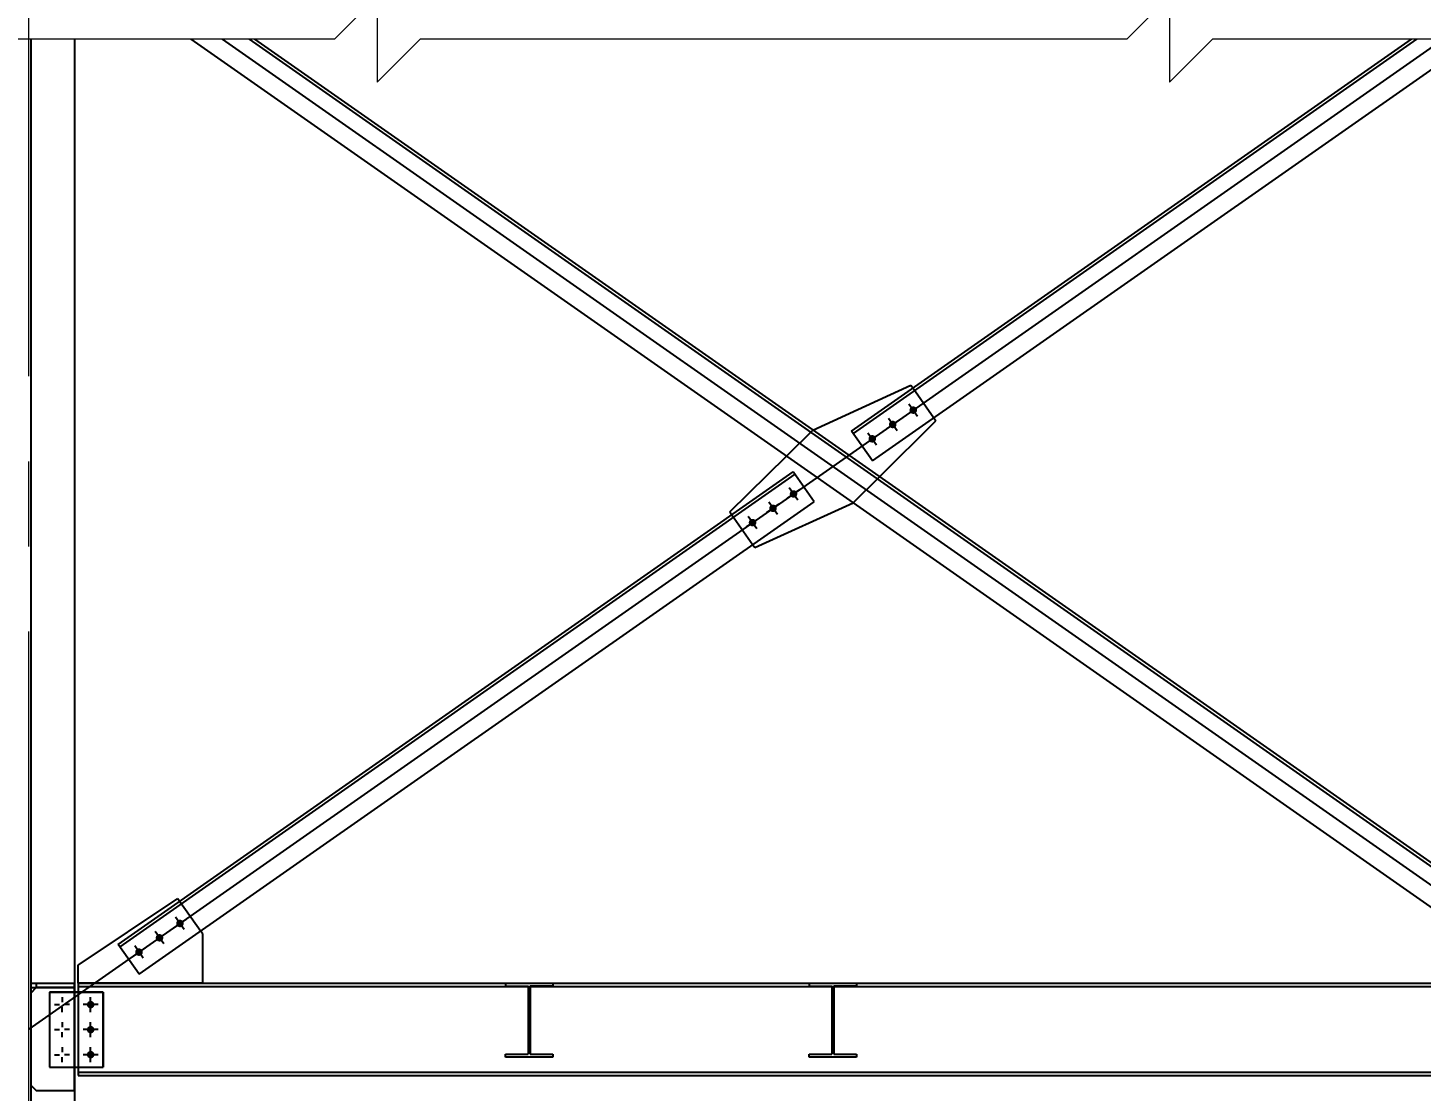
# Model space of a CAD drawing. Header units: metres. Extents: x 0 to 63075, y 0 to 44550.
# Drawn here: x 37827 to 41725, y 17233 to 20208 of the extents above; entities that cross this region are included whole.
import ezdxf

# ---------------------------------------------------------------- set-up
doc = ezdxf.new("R2010")
doc.units = ezdxf.units.M
doc.header["$LTSCALE"] = 75
doc.linetypes.add('CENTER2', pattern=[28.575, 19.05, -3.175, 3.175, -3.175])
for name, color, linetype in [('SC1', 7, 'CENTER2'), ('SDM', 7, 'Continuous'), ('SL1', 8, 'Continuous')]:
    doc.layers.add(name, color=color, linetype=linetype)
doc.styles.add('ROMANS', font='ROMANS.SHX')
doc.dimstyles.new('75___1-75', dxfattribs={"dimscale": 75, "dimtxt": 2.5, "dimasz": 2, "dimexe": 1.5, "dimexo": 1, "dimgap": 0.5, "dimtad": 1, "dimdec": 0, "dimzin": 12, "dimtxsty": 'ROMANS', "dimcen": 0, "dimclrd": 256, "dimclre": 256, "dimclrt": 3, "dimazin": 3, "dimtfac": 1, "dimtdec": 0, "dimtmove": 0, "dimatfit": 0, "dimfxl": 1, "dimlwd": -1, "dimlwe": -1, "dimarcsym": 0})

# ---------------------------------------------------------------- blocks, each defined once
blk = doc.blocks.new('A$C58c38efc')
at = {"layer": 'SL1'}
for points in [[(3928, 8366.4), (3927.3, 8365.7), (3926.6, 8364.9), (3926, 8364), (3925.5, 8363.1), (3925.1, 8362.2), (3924.8, 8361.2), (3924.5, 8360.2), (3924.4, 8359.2), (3924.4, 8358.2), (3924.5, 8357.1), (3924.6, 8356.1), (3924.9, 8355.1), (3925.3, 8354.2), (3925.7, 8353.2), (3926.3, 8352.4), (3926.9, 8351.6), (3927.6, 8350.8), (3928.4, 8350.1), (3929.2, 8349.5), (3930.1, 8349), (3931.1, 8348.6), (3932, 8348.3), (3933.1, 8348.1), (3934.1, 8347.9), (3935.1, 8347.9), (3936.1, 8348), (3937.1, 8348.1), (3938.1, 8348.4), (3939.1, 8348.8), (3940, 8349.2), (3940.9, 8349.8), (3941.7, 8350.4), (3942.5, 8351.1), (3943.1, 8351.9), (3943.7, 8352.8), (3944.2, 8353.6), (3944.7, 8354.6), (3945, 8355.6), (3945.2, 8356.6), (3945.3, 8357.6), (3945.4, 8358.6), (3945.3, 8359.7), (3945.1, 8360.7), (3944.9, 8361.7), (3944.5, 8362.6), (3944, 8363.5), (3943.5, 8364.4), (3942.8, 8365.2), (3942.1, 8366), (3941.4, 8366.7), (3940.5, 8367.3), (3939.6, 8367.8), (3938.7, 8368.2), (3937.7, 8368.5), (3936.7, 8368.7), (3935.7, 8368.9), (3934.6, 8368.9), (3933.6, 8368.8), (3932.6, 8368.6), (3931.6, 8368.4), (3930.6, 8368), (3929.7, 8367.5), (3928.9, 8367)], [(3870.7, 8326.2), (3869.9, 8325.5), (3869.3, 8324.7), (3868.7, 8323.9), (3868.2, 8323), (3867.7, 8322.1), (3867.4, 8321.1), (3867.2, 8320.1), (3867.1, 8319.1), (3867, 8318), (3867.1, 8317), (3867.3, 8316), (3867.5, 8315), (3867.9, 8314), (3868.4, 8313.1), (3868.9, 8312.2), (3869.6, 8311.4), (3870.3, 8310.7), (3871, 8310), (3871.9, 8309.4), (3872.8, 8308.9), (3873.7, 8308.5), (3874.7, 8308.1), (3875.7, 8307.9), (3876.7, 8307.8), (3877.8, 8307.8), (3878.8, 8307.8), (3879.8, 8308), (3880.8, 8308.3), (3881.8, 8308.6), (3882.7, 8309.1), (3883.6, 8309.7), (3884.4, 8310.3), (3885.1, 8311), (3885.8, 8311.8), (3886.4, 8312.6), (3886.9, 8313.5), (3887.3, 8314.4), (3887.6, 8315.4), (3887.9, 8316.4), (3888, 8317.5), (3888, 8318.5), (3888, 8319.5), (3887.8, 8320.5), (3887.5, 8321.5), (3887.1, 8322.5), (3886.7, 8323.4), (3886.1, 8324.3), (3885.5, 8325.1), (3884.8, 8325.8), (3884, 8326.5), (3883.2, 8327.1), (3882.3, 8327.6), (3881.3, 8328), (3880.4, 8328.4), (3879.4, 8328.6), (3878.3, 8328.7), (3877.3, 8328.8), (3876.3, 8328.7), (3875.3, 8328.5), (3874.3, 8328.2), (3873.3, 8327.9), (3872.4, 8327.4), (3871.5, 8326.9)], [(3813.3, 8286.1), (3812.6, 8285.4), (3811.9, 8284.6), (3811.3, 8283.8), (3810.8, 8282.9), (3810.4, 8281.9), (3810.1, 8280.9), (3809.8, 8279.9), (3809.7, 8278.9), (3809.7, 8277.9), (3809.8, 8276.9), (3809.9, 8275.8), (3810.2, 8274.8), (3810.6, 8273.9), (3811, 8273), (3811.6, 8272.1), (3812.2, 8271.3), (3812.9, 8270.5), (3813.7, 8269.9), (3814.5, 8269.3), (3815.4, 8268.7), (3816.4, 8268.3), (3817.4, 8268), (3818.4, 8267.8), (3819.4, 8267.6), (3820.4, 8267.6), (3821.4, 8267.7), (3822.5, 8267.9), (3823.4, 8268.1), (3824.4, 8268.5), (3825.3, 8269), (3826.2, 8269.5), (3827, 8270.1), (3827.8, 8270.8), (3828.4, 8271.6), (3829, 8272.5), (3829.5, 8273.4), (3830, 8274.3), (3830.3, 8275.3), (3830.5, 8276.3), (3830.7, 8277.3), (3830.7, 8278.3), (3830.6, 8279.4), (3830.4, 8280.4), (3830.2, 8281.4), (3829.8, 8282.3), (3829.3, 8283.3), (3828.8, 8284.1), (3828.2, 8284.9), (3827.4, 8285.7), (3826.7, 8286.4), (3825.8, 8287), (3824.9, 8287.5), (3824, 8287.9), (3823, 8288.2), (3822, 8288.5), (3821, 8288.6), (3820, 8288.6), (3818.9, 8288.5), (3817.9, 8288.4), (3816.9, 8288.1), (3816, 8287.7), (3815, 8287.3), (3814.2, 8286.7)], [(3606.7, 8115.9), (3607.5, 8116.6), (3608.1, 8117.4), (3608.7, 8118.2), (3609.2, 8119.1), (3609.7, 8120.1), (3610, 8121.1), (3610.2, 8122.1), (3610.3, 8123.1), (3610.4, 8124.1), (3610.3, 8125.1), (3610.1, 8126.2), (3609.8, 8127.2), (3609.5, 8128.1), (3609, 8129), (3608.5, 8129.9), (3607.8, 8130.7), (3607.1, 8131.5), (3606.4, 8132.1), (3605.5, 8132.7), (3604.6, 8133.3), (3603.7, 8133.7), (3602.7, 8134), (3601.7, 8134.2), (3600.7, 8134.4), (3599.6, 8134.4), (3598.6, 8134.3), (3597.6, 8134.1), (3596.6, 8133.9), (3595.6, 8133.5), (3594.7, 8133), (3593.8, 8132.5), (3593, 8131.9), (3592.3, 8131.2), (3591.6, 8130.4), (3591, 8129.5), (3590.5, 8128.6), (3590.1, 8127.7), (3589.8, 8126.7), (3589.5, 8125.7), (3589.4, 8124.7), (3589.4, 8123.7), (3589.4, 8122.6), (3589.6, 8121.6), (3589.9, 8120.6), (3590.3, 8119.7), (3590.7, 8118.7), (3591.3, 8117.9), (3591.9, 8117.1), (3592.6, 8116.3), (3593.4, 8115.6), (3594.2, 8115), (3595.1, 8114.5), (3596.1, 8114.1), (3597, 8113.8), (3598, 8113.5), (3599.1, 8113.4), (3600.1, 8113.4), (3601.1, 8113.5), (3602.1, 8113.6), (3603.1, 8113.9), (3604.1, 8114.3), (3605, 8114.7), (3605.9, 8115.3)], [(3549.4, 8075.8), (3550.1, 8076.5), (3550.8, 8077.3), (3551.4, 8078.1), (3551.9, 8079), (3552.3, 8079.9), (3552.6, 8080.9), (3552.9, 8081.9), (3553, 8082.9), (3553, 8084), (3552.9, 8085), (3552.8, 8086), (3552.5, 8087), (3552.1, 8088), (3551.7, 8088.9), (3551.1, 8089.8), (3550.5, 8090.6), (3549.8, 8091.3), (3549, 8092), (3548.2, 8092.6), (3547.3, 8093.1), (3546.3, 8093.5), (3545.4, 8093.9), (3544.3, 8094.1), (3543.3, 8094.2), (3542.3, 8094.2), (3541.3, 8094.2), (3540.3, 8094), (3539.3, 8093.7), (3538.3, 8093.4), (3537.4, 8092.9), (3536.5, 8092.3), (3535.7, 8091.7), (3534.9, 8091), (3534.3, 8090.2), (3533.7, 8089.4), (3533.2, 8088.5), (3532.7, 8087.6), (3532.4, 8086.6), (3532.2, 8085.6), (3532.1, 8084.6), (3532, 8083.5), (3532.1, 8082.5), (3532.3, 8081.5), (3532.5, 8080.5), (3532.9, 8079.5), (3533.4, 8078.6), (3533.9, 8077.7), (3534.6, 8076.9), (3535.3, 8076.2), (3536, 8075.5), (3536.9, 8074.9), (3537.8, 8074.4), (3538.7, 8074), (3539.7, 8073.6), (3540.7, 8073.4), (3541.7, 8073.3), (3542.7, 8073.3), (3543.8, 8073.3), (3544.8, 8073.5), (3545.8, 8073.8), (3546.7, 8074.1), (3547.7, 8074.6), (3548.5, 8075.1)], [(3492, 8035.6), (3492.8, 8036.3), (3493.4, 8037.1), (3494, 8038), (3494.5, 8038.9), (3495, 8039.8), (3495.3, 8040.8), (3495.5, 8041.8), (3495.6, 8042.8), (3495.7, 8043.8), (3495.6, 8044.9), (3495.4, 8045.9), (3495.2, 8046.9), (3494.8, 8047.8), (3494.3, 8048.8), (3493.8, 8049.6), (3493.1, 8050.4), (3492.4, 8051.2), (3491.7, 8051.9), (3490.8, 8052.5), (3489.9, 8053), (3489, 8053.4), (3488, 8053.7), (3487, 8053.9), (3486, 8054.1), (3484.9, 8054.1), (3483.9, 8054), (3482.9, 8053.9), (3481.9, 8053.6), (3480.9, 8053.2), (3480, 8052.8), (3479.2, 8052.2), (3478.3, 8051.6), (3477.6, 8050.9), (3476.9, 8050.1), (3476.3, 8049.2), (3475.8, 8048.4), (3475.4, 8047.4), (3475.1, 8046.4), (3474.8, 8045.4), (3474.7, 8044.4), (3474.7, 8043.4), (3474.8, 8042.4), (3474.9, 8041.3), (3475.2, 8040.3), (3475.6, 8039.4), (3476, 8038.5), (3476.6, 8037.6), (3477.2, 8036.8), (3477.9, 8036), (3478.7, 8035.3), (3479.5, 8034.8), (3480.4, 8034.2), (3481.4, 8033.8), (3482.3, 8033.5), (3483.4, 8033.3), (3484.4, 8033.1), (3485.4, 8033.1), (3486.4, 8033.2), (3487.4, 8033.4), (3488.4, 8033.6), (3489.4, 8034), (3490.3, 8034.5), (3491.2, 8035)], [(1876.2, 6930.1), (1875.5, 6929.4), (1874.8, 6928.6), (1874.2, 6927.8), (1873.7, 6926.9), (1873.3, 6925.9), (1873, 6925), (1872.7, 6924), (1872.6, 6922.9), (1872.6, 6921.9), (1872.7, 6920.9), (1872.8, 6919.9), (1873.1, 6918.9), (1873.5, 6917.9), (1873.9, 6917), (1874.5, 6916.1), (1875.1, 6915.3), (1875.8, 6914.6), (1876.6, 6913.9), (1877.4, 6913.3), (1878.3, 6912.8), (1879.3, 6912.4), (1880.2, 6912), (1881.3, 6911.8), (1882.3, 6911.7), (1883.3, 6911.6), (1884.3, 6911.7), (1885.3, 6911.9), (1886.3, 6912.2), (1887.3, 6912.5), (1888.2, 6913), (1889.1, 6913.5), (1889.9, 6914.2), (1890.7, 6914.9), (1891.3, 6915.7), (1891.9, 6916.5), (1892.4, 6917.4), (1892.9, 6918.3), (1893.2, 6919.3), (1893.4, 6920.3), (1893.5, 6921.3), (1893.6, 6922.4), (1893.5, 6923.4), (1893.3, 6924.4), (1893.1, 6925.4), (1892.7, 6926.4), (1892.2, 6927.3), (1891.7, 6928.2), (1891, 6929), (1890.3, 6929.7), (1889.6, 6930.4), (1888.7, 6931), (1887.8, 6931.5), (1886.9, 6931.9), (1885.9, 6932.2), (1884.9, 6932.5), (1883.9, 6932.6), (1882.8, 6932.6), (1881.8, 6932.6), (1880.8, 6932.4), (1879.8, 6932.1), (1878.8, 6931.7), (1877.9, 6931.3), (1877.1, 6930.7)], [(1818.9, 6890), (1818.1, 6889.3), (1817.5, 6888.5), (1816.9, 6887.6), (1816.4, 6886.7), (1815.9, 6885.8), (1815.6, 6884.8), (1815.4, 6883.8), (1815.3, 6882.8), (1815.2, 6881.8), (1815.3, 6880.7), (1815.5, 6879.7), (1815.8, 6878.7), (1816.1, 6877.8), (1816.6, 6876.8), (1817.1, 6876), (1817.8, 6875.2), (1818.5, 6874.4), (1819.2, 6873.7), (1820.1, 6873.1), (1821, 6872.6), (1821.9, 6872.2), (1822.9, 6871.9), (1823.9, 6871.7), (1824.9, 6871.5), (1826, 6871.5), (1827, 6871.6), (1828, 6871.7), (1829, 6872), (1830, 6872.4), (1830.9, 6872.8), (1831.8, 6873.4), (1832.6, 6874), (1833.3, 6874.7), (1834, 6875.5), (1834.6, 6876.4), (1835.1, 6877.2), (1835.5, 6878.2), (1835.8, 6879.2), (1836.1, 6880.2), (1836.2, 6881.2), (1836.2, 6882.2), (1836.2, 6883.2), (1836, 6884.3), (1835.7, 6885.3), (1835.3, 6886.2), (1834.9, 6887.1), (1834.3, 6888), (1833.7, 6888.8), (1833, 6889.6), (1832.2, 6890.3), (1831.4, 6890.8), (1830.5, 6891.4), (1829.5, 6891.8), (1828.6, 6892.1), (1827.6, 6892.3), (1826.5, 6892.5), (1825.5, 6892.5), (1824.5, 6892.4), (1823.5, 6892.2), (1822.5, 6892), (1821.5, 6891.6), (1820.6, 6891.1), (1819.7, 6890.6)], [(1761.5, 6849.8), (1760.8, 6849.1), (1760.1, 6848.3), (1759.5, 6847.5), (1759, 6846.6), (1758.6, 6845.7), (1758.3, 6844.7), (1758, 6843.7), (1757.9, 6842.7), (1757.9, 6841.6), (1758, 6840.6), (1758.1, 6839.6), (1758.4, 6838.6), (1758.8, 6837.6), (1759.2, 6836.7), (1759.8, 6835.8), (1760.4, 6835), (1761.1, 6834.3), (1761.9, 6833.6), (1762.7, 6833), (1763.6, 6832.5), (1764.6, 6832.1), (1765.6, 6831.7), (1766.6, 6831.5), (1767.6, 6831.4), (1768.6, 6831.4), (1769.6, 6831.4), (1770.7, 6831.6), (1771.6, 6831.9), (1772.6, 6832.2), (1773.5, 6832.7), (1774.4, 6833.3), (1775.2, 6833.9), (1776, 6834.6), (1776.6, 6835.4), (1777.2, 6836.2), (1777.7, 6837.1), (1778.2, 6838), (1778.5, 6839), (1778.7, 6840), (1778.9, 6841), (1778.9, 6842.1), (1778.8, 6843.1), (1778.6, 6844.1), (1778.4, 6845.1), (1778, 6846.1), (1777.5, 6847), (1777, 6847.9), (1776.4, 6848.7), (1775.6, 6849.4), (1774.9, 6850.1), (1774, 6850.7), (1773.1, 6851.2), (1772.2, 6851.6), (1771.2, 6852), (1770.2, 6852.2), (1769.2, 6852.3), (1768.2, 6852.3), (1767.1, 6852.3), (1766.1, 6852.1), (1765.1, 6851.8), (1764.2, 6851.5), (1763.2, 6851), (1762.4, 6850.5)], [(1643.5, 6696), (1643.3, 6697), (1643.1, 6698), (1642.7, 6699), (1642.3, 6699.9), (1641.8, 6700.8), (1641.1, 6701.7), (1640.5, 6702.4), (1639.7, 6703.1), (1638.9, 6703.7), (1638, 6704.3), (1637, 6704.7), (1636.1, 6705), (1635.1, 6705.3), (1634.1, 6705.4), (1633, 6705.5), (1632, 6705.4), (1631, 6705.3), (1630, 6705), (1629, 6704.7), (1628.1, 6704.3), (1627.2, 6703.7), (1626.4, 6703.1), (1625.6, 6702.4), (1624.9, 6701.7), (1624.3, 6700.8), (1623.8, 6699.9), (1623.3, 6699), (1623, 6698), (1622.7, 6697), (1622.6, 6696), (1622.5, 6695), (1622.6, 6694), (1622.7, 6693), (1623, 6692), (1623.3, 6691), (1623.8, 6690.1), (1624.3, 6689.2), (1624.9, 6688.3), (1625.6, 6687.6), (1626.4, 6686.9), (1627.2, 6686.3), (1628.1, 6685.7), (1629, 6685.3), (1630, 6685), (1631, 6684.7), (1632, 6684.6), (1633, 6684.5), (1634.1, 6684.6), (1635.1, 6684.7), (1636.1, 6685), (1637, 6685.3), (1638, 6685.7), (1638.9, 6686.3), (1639.7, 6686.9), (1640.5, 6687.6), (1641.1, 6688.3), (1641.8, 6689.2), (1642.3, 6690.1), (1642.7, 6691), (1643.1, 6692), (1643.3, 6693), (1643.5, 6694), (1643.5, 6695)], [(1643.5, 6626), (1643.3, 6627), (1643.1, 6628), (1642.7, 6629), (1642.3, 6629.9), (1641.8, 6630.8), (1641.1, 6631.7), (1640.5, 6632.4), (1639.7, 6633.1), (1638.9, 6633.7), (1638, 6634.3), (1637, 6634.7), (1636.1, 6635), (1635.1, 6635.3), (1634.1, 6635.4), (1633, 6635.5), (1632, 6635.4), (1631, 6635.3), (1630, 6635), (1629, 6634.7), (1628.1, 6634.3), (1627.2, 6633.7), (1626.4, 6633.1), (1625.6, 6632.4), (1624.9, 6631.7), (1624.3, 6630.8), (1623.8, 6629.9), (1623.3, 6629), (1623, 6628), (1622.7, 6627), (1622.6, 6626), (1622.5, 6625), (1622.6, 6624), (1622.7, 6623), (1623, 6622), (1623.3, 6621), (1623.8, 6620.1), (1624.3, 6619.2), (1624.9, 6618.3), (1625.6, 6617.6), (1626.4, 6616.9), (1627.2, 6616.3), (1628.1, 6615.7), (1629, 6615.3), (1630, 6615), (1631, 6614.7), (1632, 6614.6), (1633, 6614.5), (1634.1, 6614.6), (1635.1, 6614.7), (1636.1, 6615), (1637, 6615.3), (1638, 6615.7), (1638.9, 6616.3), (1639.7, 6616.9), (1640.5, 6617.6), (1641.1, 6618.3), (1641.8, 6619.2), (1642.3, 6620.1), (1642.7, 6621), (1643.1, 6622), (1643.3, 6623), (1643.5, 6624), (1643.5, 6625)], [(1643.5, 6556), (1643.3, 6557), (1643.1, 6558), (1642.7, 6559), (1642.3, 6559.9), (1641.8, 6560.8), (1641.1, 6561.7), (1640.5, 6562.4), (1639.7, 6563.1), (1638.9, 6563.7), (1638, 6564.3), (1637, 6564.7), (1636.1, 6565), (1635.1, 6565.3), (1634.1, 6565.4), (1633, 6565.5), (1632, 6565.4), (1631, 6565.3), (1630, 6565), (1629, 6564.7), (1628.1, 6564.3), (1627.2, 6563.7), (1626.4, 6563.1), (1625.6, 6562.4), (1624.9, 6561.7), (1624.3, 6560.8), (1623.8, 6559.9), (1623.3, 6559), (1623, 6558), (1622.7, 6557), (1622.6, 6556), (1622.5, 6555), (1622.6, 6554), (1622.7, 6553), (1623, 6552), (1623.3, 6551), (1623.8, 6550.1), (1624.3, 6549.2), (1624.9, 6548.3), (1625.6, 6547.6), (1626.4, 6546.9), (1627.2, 6546.3), (1628.1, 6545.7), (1629, 6545.3), (1630, 6545), (1631, 6544.7), (1632, 6544.6), (1633, 6544.5), (1634.1, 6544.6), (1635.1, 6544.7), (1636.1, 6545), (1637, 6545.3), (1638, 6545.7), (1638.9, 6546.3), (1639.7, 6546.9), (1640.5, 6547.6), (1641.1, 6548.3), (1641.8, 6549.2), (1642.3, 6550.1), (1642.7, 6551), (1643.1, 6552), (1643.3, 6553), (1643.5, 6554), (1643.5, 6555)]]:
    blk.add_hatch(color=256, dxfattribs=at).paths.add_polyline_path(points, flags=17)
for p, q in [((1465.3, 9396.4), (1465.3, 434)), ((1588, 9396.4), (1588, 4180)), ((1913.3, 9396.4), (5651.1, 6780)), ((5960, 6626), (2002.2, 9396.4)), ((5705, 6857.1), (2077.3, 9396.4)), ((2091.2, 9396.4), (5709.6, 6863.6)), ((5417.8, 9396.4), (3710, 8201)), ((3762.3, 8299.8), (5328.9, 9396.4)), ((5342.7, 9396.4), (3766.8, 8293.3)), ((3820.8, 8216.3), (5506.7, 9396.4)), ((3653.6, 8302.7), (3928.6, 8428.4)), ((3928.6, 8428.4), (3934.3, 8420.2)), ((3934.3, 8420.2), (3992.8, 8336.7)), ((3952.1, 8370.4), (3917.7, 8346.4)), ((3922.8, 8375.6), (3946.9, 8341.2)), ((3840.2, 8172.1), (3998.5, 8328.5)), ((3894.7, 8330.3), (3860.3, 8306.2)), ((3865.5, 8335.5), (3889.6, 8301)), ((3992.8, 8336.7), (3998.5, 8328.5)), ((3579.9, 8229.9), (3653.6, 8302.7)), ((3820.8, 8216.3), (3762.3, 8299.8)), ((3837.4, 8290.2), (3803, 8266.1)), ((3808.1, 8295.3), (3832.2, 8260.9)), ((3421.5, 8073.5), (3579.9, 8229.9)), ((3710, 8201), (1460, 6626)), ((1710.5, 6863.6), (3599.3, 8185.7)), ((3603.8, 8179.2), (1715, 6857.1)), ((3657.8, 8102.2), (3599.3, 8185.7)), ((3766.4, 8099.3), (3840.2, 8172.1)), ((3582.7, 8111.8), (3617.1, 8135.9)), ((3611.9, 8106.7), (3587.8, 8141.1)), ((1769, 6780), (3657.8, 8102.2)), ((3421.5, 8073.5), (3427.3, 8065.3)), ((3491.5, 7973.6), (3766.4, 8099.3)), ((3525.3, 8071.7), (3559.7, 8095.8)), ((3554.6, 8066.5), (3530.5, 8101)), ((3427.3, 8065.3), (3485.7, 7981.8)), ((3468, 8031.6), (3502.4, 8055.6)), ((3497.2, 8026.4), (3473.1, 8060.8)), ((3485.7, 7981.8), (3491.5, 7973.6)), ((1598, 6805), (1876.8, 6992.2)), ((1876.8, 6992.2), (1882.5, 6984)), ((1882.5, 6984), (1941, 6900.4)), ((1900.3, 6934.2), (1865.9, 6910.1)), ((1895.1, 6904.9), (1871, 6939.3)), ((1769, 6780), (1710.5, 6863.6)), ((1842.9, 6894), (1808.5, 6870)), ((1837.8, 6864.8), (1813.7, 6899.2)), ((1946.7, 6892.2), (1941, 6900.4)), ((1946.7, 6755), (1946.7, 6892.2)), ((1785.6, 6853.9), (1751.2, 6829.8)), ((1780.4, 6824.6), (1756.3, 6859.1)), ((1598, 6755), (1598, 6805)), ((1465.3, 6755), (1588, 6755)), ((1465.3, 6755), (1465.3, 6742.5)), ((1480.3, 6755), (1480.3, 6742.5)), ((1588, 6742.5), (1588, 6755)), ((1598, 6755), (1598, 6730)), ((1598, 6755), (2793.5, 6755)), ((1946.7, 6755), (1598, 6755)), ((1598, 6745.9), (2857.1, 6745.9)), ((2793.5, 6755), (2926.5, 6755)), ((2793.5, 6755), (2926.5, 6755)), ((2793.5, 6755), (2793.5, 6746.6)), ((2793.5, 6746.6), (2857.1, 6746.6)), ((2857.1, 6746.6), (2857.1, 6556.4)), ((2857.1, 6745.9), (2862.9, 6745.9)), ((2926.5, 6746.6), (2862.9, 6746.6)), ((2862.9, 6746.6), (2862.9, 6556.4)), ((2862.9, 6745.9), (3707.1, 6745.9)), ((2926.5, 6755), (3643.5, 6755)), ((2926.5, 6755), (2926.5, 6746.6)), ((3643.5, 6755), (3776.5, 6755)), ((3643.5, 6755), (3776.5, 6755)), ((3643.5, 6755), (3643.5, 6746.6)), ((3643.5, 6746.6), (3707.1, 6746.6)), ((3707.1, 6746.6), (3707.1, 6556.4)), ((3707.1, 6745.9), (3712.9, 6745.9)), ((3776.5, 6746.6), (3712.9, 6746.6)), ((3712.9, 6746.6), (3712.9, 6556.4)), ((3712.9, 6745.9), (5822, 6745.9)), ((3776.5, 6755), (5822, 6755)), ((3776.5, 6755), (3776.5, 6746.6)), ((1465.3, 6742.5), (1588, 6742.5)), ((1480.3, 6742.5), (1465.3, 6727.5)), ((1465.3, 6727.5), (1465.3, 6469.5)), ((1588, 6742.5), (1480.3, 6742.5)), ((1518, 6730), (1518, 6520)), ((1518, 6730), (1588, 6730)), ((1518, 6730), (1518, 6520)), ((1668, 6730), (1518, 6730)), ((1553, 6716), (1553, 6702)), ((1588, 6454.5), (1588, 6742.5)), ((1588, 6730), (1668, 6730)), ((1598, 6730), (1598, 6497)), ((1633, 6674), (1633, 6716)), ((1668, 6730), (1668, 6520)), ((1668, 6520), (1668, 6730)), ((1532, 6695), (1546, 6695)), ((1553, 6674), (1553, 6688)), ((1574, 6695), (1560, 6695)), ((1654, 6695), (1612, 6695)), ((1553, 6646), (1553, 6632)), ((1633, 6604), (1633, 6646)), ((1532, 6625), (1546, 6625)), ((1553, 6604), (1553, 6618)), ((1574, 6625), (1560, 6625)), ((1654, 6625), (1612, 6625)), ((1532, 6555), (1546, 6555)), ((1553, 6576), (1553, 6562)), ((1574, 6555), (1560, 6555)), ((1654, 6555), (1612, 6555)), ((1633, 6534), (1633, 6576)), ((2793.5, 6556.4), (2857.1, 6556.4)), ((2793.5, 6548), (2793.5, 6556.4)), ((2862.9, 6556.4), (2926.5, 6556.4)), ((2926.5, 6556.4), (2926.5, 6548)), ((3643.5, 6556.4), (3707.1, 6556.4)), ((3643.5, 6548), (3643.5, 6556.4)), ((3712.9, 6556.4), (3776.5, 6556.4)), ((3776.5, 6556.4), (3776.5, 6548)), ((1518, 6520), (1588, 6520)), ((1518, 6520), (1668, 6520)), ((1553, 6534), (1553, 6548)), ((1588, 6520), (1668, 6520)), ((1598, 6520), (1598, 6497)), ((2926.5, 6548), (2793.5, 6548)), ((3776.5, 6548), (3643.5, 6548)), ((1598, 6506.1), (5822, 6506.1)), ((1598, 6497), (5822, 6497)), ((1465.3, 6469.5), (1480.3, 6454.5)), ((1480.3, 6454.5), (1588, 6454.5))]:
    blk.add_line(p, q, dxfattribs=at)
blk = doc.blocks.new('*D36')
at = {"layer": 'Defpoints', "color": 0, "transparency": 16777216}
for p in [(40691.3, 16728.4), (43023.9, 16728.4), (40843.5, 16285.4)]:
    blk.add_point(p, dxfattribs=at)
at = {"layer": 'SDM', "transparency": 16777216}
for p, q in [((43023.9, 16878.4), (43023.9, 17585.6)), ((40766.3, 16728.4), (43136.4, 16728.4)), ((43023.9, 16285.4), (43023.9, 16728.4)), ((40918.5, 16285.4), (43136.4, 16285.4)), ((43023.9, 16135.4), (43023.9, 15985.4))]:
    blk.add_line(p, q, dxfattribs=at)
for points in [[(42998.9, 16878.4), (43048.9, 16878.4), (43023.9, 16728.4)], [(42998.9, 16135.4), (43048.9, 16135.4), (43023.9, 16285.4)]]:
    blk.add_solid(points, dxfattribs=at)
at = {"layer": 'SDM', "color": 3, "transparency": 16777216, "insert": (42892.7, 17307), "char_height": 187.5, "attachment_point": 5, "rotation": 90, "style": 'ROMANS'}
blk.add_mtext('443', dxfattribs=at)

msp = doc.modelspace()

# ---------------------------------------------------------------- linework, layer by layer
at = {"layer": 'SC1', "lineweight": 0}
msp.add_line((37829.3, 10661), (37829.3, 22305.8), dxfattribs=at)
at = {"layer": 'SDM', "linetype": 'Continuous', "lineweight": 0}
for p, q in [((38684.4, 20176.7), (38804.4, 20296.7)), ((38804.4, 20296.7), (38804.4, 20056.7)), ((40901.5, 20176.7), (41021.5, 20296.7)), ((41021.5, 20296.7), (41021.5, 20056.7)), ((38684.4, 20176.7), (36707.3, 20176.7)), ((38804.4, 20056.7), (38924.4, 20176.7)), ((40901.5, 20176.7), (38924.4, 20176.7)), ((41021.5, 20056.7), (41141.5, 20176.7)), ((43118.6, 20176.7), (41141.5, 20176.7))]:
    msp.add_line(p, q, dxfattribs=at)

# ---------------------------------------------------------------- block references
at = {"layer": 'SDM'}
msp.add_blockref('A$C58c38efc', (36369.2, 10780.3), dxfattribs=at)

# ---------------------------------------------------------------- dimensions: what is measured, and where the dimension line sits
dim = msp.add_linear_dim(base=(43023.9, 16728.4), p1=(40843.5, 16285.4), p2=(40691.3, 16728.4), angle=90, dimstyle='75___1-75', dxfattribs=at)
dim.commit()
dim.dimension.update_dxf_attribs({"geometry": '*D36', "text_midpoint": (42892.7, 17307)})

doc.saveas('drawing.dxf')
